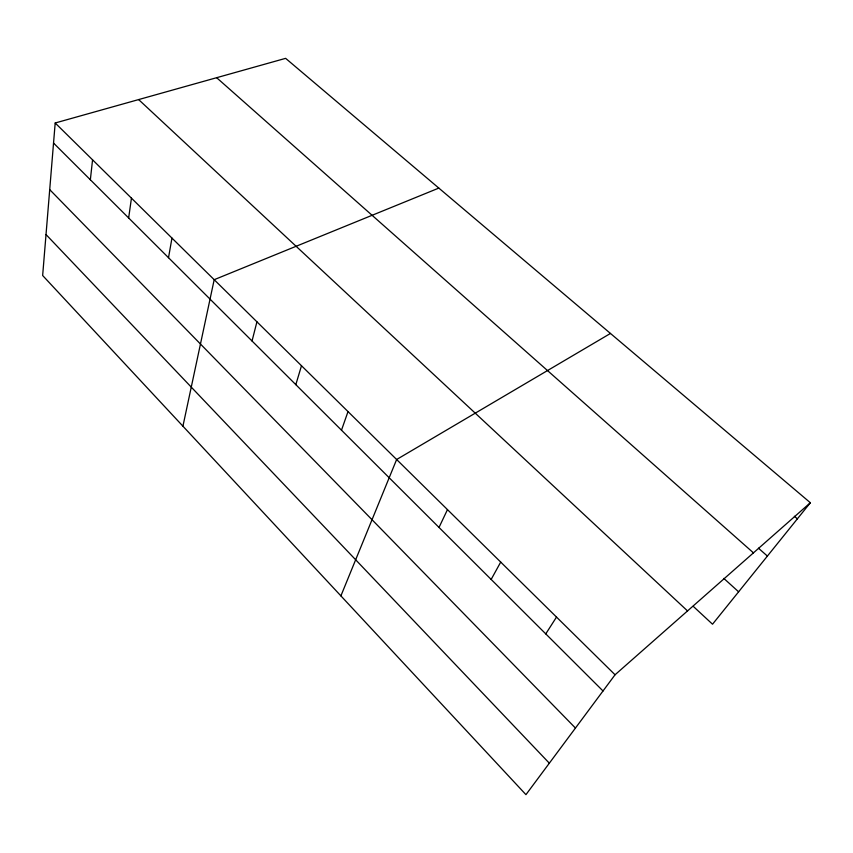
<?xml version="1.0" encoding="UTF-8"?>
<svg xmlns="http://www.w3.org/2000/svg" width="853" height="853" viewBox="0 0 853 853"><rect width="100%" height="100%" fill="white"/><g stroke="black" fill="none" stroke-linecap="round" stroke-linejoin="round"><path stroke-width="1.28" d="M55.189 122.992L42.65 275.508L525.949 794.655L615.056 674.776L810.35 502.737L285.627 58.345L55.189 122.992L615.056 674.776M90.354 179.77L92.561 159.82M128.654 217.963L131.447 198.152M168.51 257.713L171.965 238.072M182.926 426.191L214.188 279.699L438.826 188.087M252.04 340.997L256.924 321.816M295.82 384.66L301.493 365.734M341.488 430.2L348.013 411.594M340.901 595.884L396.634 459.511L610.46 333.448M439.018 527.442L447.473 509.614M491.157 579.432L500.711 562.084M545.76 633.886L556.508 617.082M810.35 502.737L712.522 624.215L693.19 606.28M794.378 516.278L797.384 518.848M758.466 548.202L767.401 556.071M216.641 77.698L753.455 552.861M723.802 578.398L738.613 591.811M138.634 99.577L687.539 610.929M53.536 143.059L603.018 690.973M49.709 189.622L575.455 728.057M46.019 234.564L549.332 763.19"/></g></svg>
